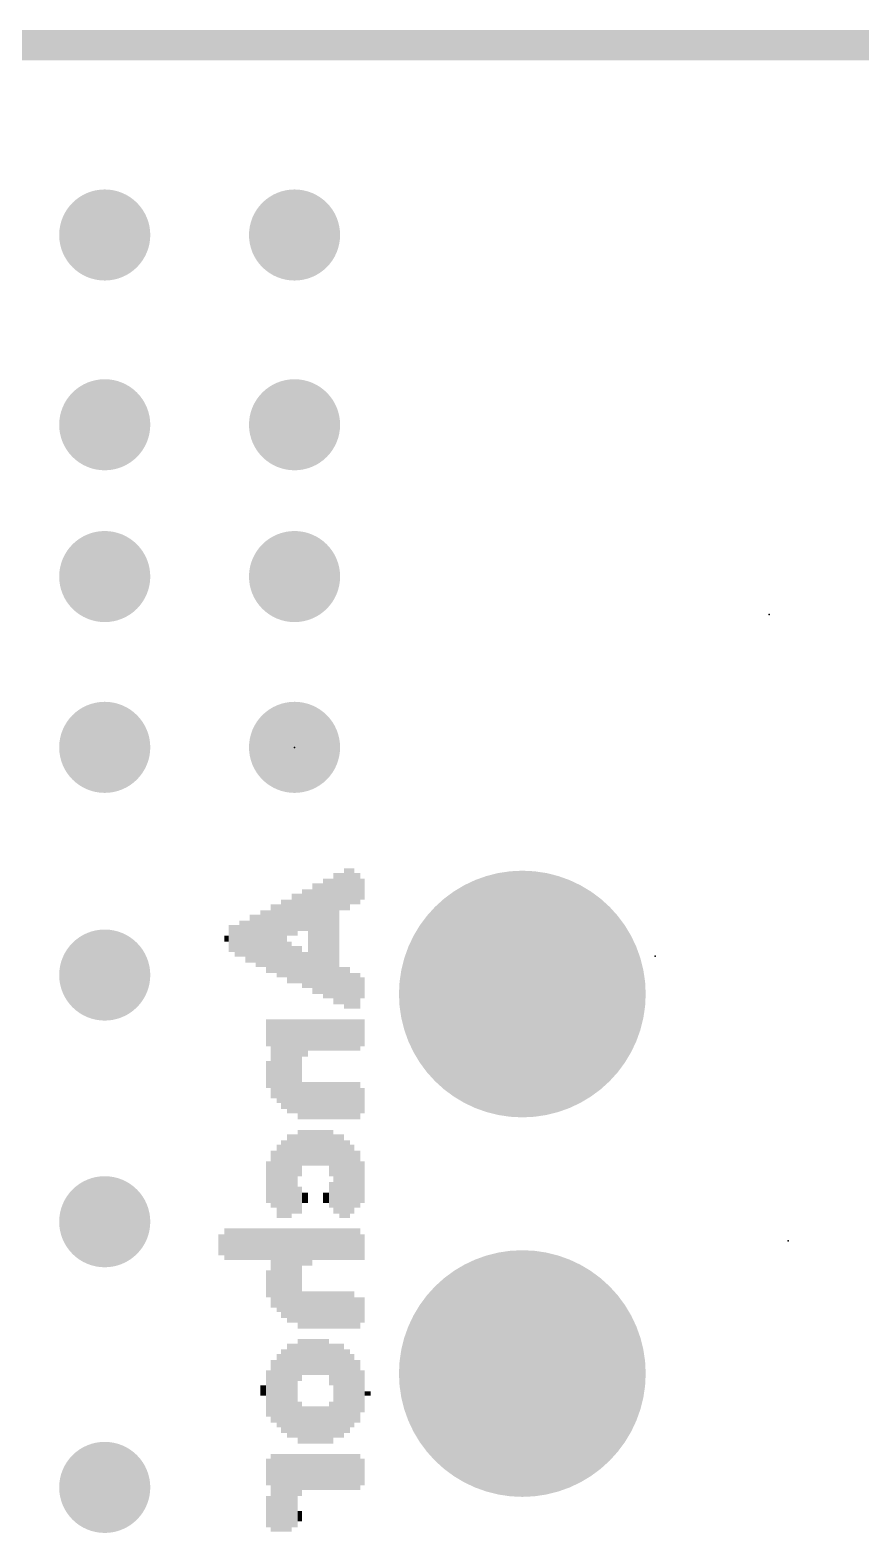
# Model space of a CAD drawing. Extents: x -17 to 166, y -13 to 51.
# Drawn here: x 8.14 to 13.7, y 25.6 to 35.66 of the extents above; entities that cross this region are included whole.
import ezdxf

# ---------------------------------------------------------------- set-up
doc = ezdxf.new("R2010")
doc.units = 0
for name, color, linetype in [('1', 12, 'CONTINUOUS'), ('16', 132, 'CONTINUOUS'), ('18', 110, 'CONTINUOUS'), ('20', 31, 'CONTINUOUS'), ('22', 40, 'CONTINUOUS'), ('23', 53, 'CONTINUOUS'), ('24', 53, 'CONTINUOUS')]:
    doc.layers.add(name, color=color, linetype=linetype)

# ---------------------------------------------------------------- blocks, each defined once
blk = doc.blocks.new('RECT')
blk.add_solid([(-0.5, -0.5), (0.5, -0.5), (-0.5, 0.5), (0.5, 0.5)])
blk = doc.blocks.new('ROUNDV')
at = {"const_width": 0.5}
blk.add_lwpolyline([(0, -0.25, 1), (0, 0.25, 1), (0, -0.25)], format="xyb", dxfattribs=at)

msp = doc.modelspace()

# ---------------------------------------------------------------- linework, layer by layer
at = {"layer": '1', "const_width": 0.2032}
msp.add_lwpolyline([(0, 35.56), (25.4, 35.56)], dxfattribs=at)
at = {"layer": '16', "const_width": 0.2032}
msp.add_lwpolyline([(0, 35.56), (25.4, 35.56)], dxfattribs=at)
at = {"layer": '20', "const_width": 0.2032}
msp.add_lwpolyline([(0, 35.56), (60.96, 35.56)], dxfattribs=at)
at = {"layer": '23'}
for p in [(13.081, 31.75), (12.319, 29.464), (13.208, 27.559)]:
    msp.add_point(p, dxfattribs=at)
at = {"layer": '24'}
msp.add_point((9.906, 30.861), dxfattribs=at)

# ---------------------------------------------------------------- block references
at = {"layer": '18'}
for p, xscale, yscale in [((8.636, 34.29), 0.6096, 0.6096), ((8.636, 34.29), 0.6096, 0.6096), ((9.906, 34.29), 0.6096, 0.6096), ((9.906, 34.29), 0.6096, 0.6096), ((8.636, 33.02), 0.6096, 0.6096), ((8.636, 33.02), 0.6096, 0.6096), ((9.906, 33.02), 0.6096, 0.6096), ((9.906, 33.02), 0.6096, 0.6096), ((8.636, 32.004), 0.6096, 0.6096), ((8.636, 32.004), 0.6096, 0.6096), ((9.906, 32.004), 0.6096, 0.6096), ((9.906, 32.004), 0.6096, 0.6096), ((8.636, 30.861), 0.6096, 0.6096), ((8.636, 30.861), 0.6096, 0.6096), ((9.906, 30.861), 0.6096, 0.6096), ((9.906, 30.861), 0.6096, 0.6096), ((11.43, 29.21), 1.651, 1.651), ((11.43, 29.21), 1.651, 1.651), ((8.636, 29.337), 0.6096, 0.6096), ((8.636, 29.337), 0.6096, 0.6096), ((8.636, 27.686), 0.6096, 0.6096), ((8.636, 27.686), 0.6096, 0.6096), ((11.43, 26.67), 1.651, 1.651), ((11.43, 26.67), 1.651, 1.651), ((8.636, 25.908), 0.6096, 0.6096), ((8.636, 25.908), 0.6096, 0.6096)]:
    msp.add_blockref('ROUNDV', p, dxfattribs=dict(at, xscale=xscale, yscale=yscale))
at = {"layer": '22', "rotation": 270}
for p, xscale, yscale in [((10.116, 29.581), 0.8, 0.04), ((10.151, 29.581), 0.8, 0.03), ((10.186, 29.581), 0.88, 0.04), ((10.221, 29.896), 0.25, 0.03), ((10.256, 29.911), 0.28, 0.04), ((10.291, 29.931), 0.24, 0.03), ((10.326, 29.916), 0.21, 0.04), ((10.361, 29.911), 0.14, 0.03), ((9.906, 29.741), 0.28, 0.04), ((9.941, 29.756), 0.25, 0.03), ((9.976, 29.771), 0.28, 0.04), ((10.011, 29.581), 0.66, 0.03), ((10.046, 29.581), 0.74, 0.04), ((10.081, 29.581), 0.74, 0.03), ((9.766, 29.581), 0.46, 0.04), ((9.801, 29.566), 0.49, 0.03), ((9.836, 29.581), 0.52, 0.04), ((9.871, 29.721), 0.24, 0.03), ((9.556, 29.581), 0.24, 0.04), ((9.591, 29.561), 0.28, 0.03), ((9.626, 29.581), 0.32, 0.04), ((9.661, 29.566), 0.35, 0.03), ((9.696, 29.581), 0.38, 0.04), ((9.731, 29.561), 0.42, 0.03), ((9.451, 29.581), 0.04, 0.03), ((9.486, 29.581), 0.18, 0.04), ((9.521, 29.566), 0.21, 0.03), ((9.871, 29.421), 0.28, 0.03), ((9.906, 29.406), 0.25, 0.04), ((9.941, 29.406), 0.25, 0.03), ((9.976, 29.371), 0.24, 0.04), ((10.221, 29.266), 0.25, 0.03), ((10.256, 29.251), 0.28, 0.04), ((10.291, 29.231), 0.24, 0.03), ((10.326, 29.231), 0.24, 0.04), ((10.361, 29.251), 0.14, 0.03), ((9.731, 28.951), 0.18, 0.03), ((9.766, 28.776), 0.53, 0.04), ((9.801, 28.761), 0.56, 0.03), ((9.836, 28.741), 0.6, 0.04), ((9.871, 28.726), 0.63, 0.03), ((9.906, 28.726), 0.63, 0.04), ((9.941, 28.706), 0.67, 0.03), ((9.976, 28.916), 0.25, 0.04), ((10.011, 28.936), 0.21, 0.03), ((10.046, 28.936), 0.21, 0.04), ((10.081, 28.936), 0.21, 0.03), ((10.116, 28.936), 0.21, 0.04), ((10.151, 28.936), 0.21, 0.03), ((10.186, 28.936), 0.21, 0.04), ((10.221, 28.936), 0.21, 0.03), ((10.256, 28.936), 0.21, 0.04), ((10.291, 28.936), 0.21, 0.03), ((10.326, 28.936), 0.21, 0.04), ((10.361, 28.951), 0.18, 0.03), ((9.731, 28.671), 0.18, 0.03), ((9.976, 28.496), 0.25, 0.04), ((10.011, 28.496), 0.25, 0.03), ((10.046, 28.496), 0.25, 0.04), ((10.081, 28.496), 0.25, 0.03), ((10.116, 28.496), 0.25, 0.04), ((10.151, 28.496), 0.25, 0.03), ((10.186, 28.496), 0.25, 0.04), ((10.221, 28.496), 0.25, 0.03), ((10.256, 28.496), 0.25, 0.04), ((10.291, 28.496), 0.25, 0.03), ((10.326, 28.496), 0.25, 0.04), ((10.361, 28.496), 0.17, 0.03), ((9.871, 27.991), 0.56, 0.03), ((9.906, 28.006), 0.53, 0.04), ((9.941, 28.146), 0.31, 0.03), ((9.976, 28.181), 0.24, 0.04), ((10.011, 28.181), 0.24, 0.03), ((10.046, 28.181), 0.24, 0.04), ((10.081, 28.181), 0.24, 0.03), ((10.116, 28.181), 0.24, 0.04), ((10.151, 28.146), 0.31, 0.03), ((10.186, 28.006), 0.53, 0.04), ((10.221, 27.991), 0.56, 0.03), ((9.801, 27.956), 0.49, 0.03), ((9.836, 27.971), 0.52, 0.04), ((10.256, 27.971), 0.52, 0.04), ((10.291, 27.971), 0.46, 0.03), ((9.731, 27.951), 0.28, 0.03), ((9.766, 27.971), 0.38, 0.04), ((10.326, 27.971), 0.38, 0.04), ((10.361, 27.951), 0.28, 0.03), ((9.941, 27.831), 0.18, 0.03), ((9.976, 27.846), 0.07, 0.04), ((10.116, 27.846), 0.07, 0.04), ((10.151, 27.866), 0.17, 0.03), ((9.416, 27.531), 0.14, 0.04), ((9.451, 27.536), 0.21, 0.03), ((9.486, 27.536), 0.21, 0.04), ((9.521, 27.536), 0.21, 0.03), ((9.556, 27.536), 0.21, 0.04), ((9.591, 27.536), 0.21, 0.03), ((9.626, 27.536), 0.21, 0.04), ((9.661, 27.536), 0.21, 0.03), ((9.696, 27.536), 0.21, 0.04), ((9.731, 27.536), 0.21, 0.03), ((9.766, 27.376), 0.53, 0.04), ((9.801, 27.361), 0.56, 0.03), ((9.836, 27.341), 0.6, 0.04), ((9.871, 27.326), 0.63, 0.03), ((9.906, 27.326), 0.63, 0.04), ((9.941, 27.306), 0.67, 0.03), ((9.976, 27.516), 0.25, 0.04), ((10.011, 27.516), 0.25, 0.03), ((10.046, 27.536), 0.21, 0.04), ((10.081, 27.536), 0.21, 0.03), ((10.116, 27.536), 0.21, 0.04), ((10.151, 27.536), 0.21, 0.03), ((10.186, 27.536), 0.21, 0.04), ((10.221, 27.536), 0.21, 0.03), ((10.256, 27.536), 0.21, 0.04), ((10.291, 27.536), 0.21, 0.03), ((10.326, 27.536), 0.21, 0.04), ((10.361, 27.516), 0.17, 0.03), ((9.731, 27.271), 0.18, 0.03), ((9.976, 27.096), 0.25, 0.04), ((10.011, 27.096), 0.25, 0.03), ((10.046, 27.096), 0.25, 0.04), ((10.081, 27.096), 0.25, 0.03), ((10.116, 27.096), 0.25, 0.04), ((10.151, 27.096), 0.25, 0.03), ((10.186, 27.096), 0.25, 0.04), ((10.221, 27.096), 0.25, 0.03), ((10.256, 27.096), 0.25, 0.04), ((10.291, 27.096), 0.25, 0.03), ((10.326, 27.076), 0.21, 0.04), ((10.361, 27.096), 0.17, 0.03), ((9.871, 26.556), 0.63, 0.03), ((9.906, 26.556), 0.63, 0.04), ((9.941, 26.761), 0.28, 0.03), ((9.976, 26.781), 0.24, 0.04), ((10.011, 26.781), 0.24, 0.03), ((10.046, 26.781), 0.24, 0.04), ((10.081, 26.781), 0.24, 0.03), ((10.116, 26.781), 0.24, 0.04), ((10.151, 26.731), 0.28, 0.03), ((10.186, 26.556), 0.63, 0.04), ((10.221, 26.556), 0.63, 0.03), ((9.766, 26.551), 0.42, 0.04), ((9.801, 26.556), 0.49, 0.03), ((9.836, 26.551), 0.56, 0.04), ((10.256, 26.551), 0.56, 0.04), ((10.291, 26.556), 0.49, 0.03), ((10.326, 26.551), 0.42, 0.04), ((9.731, 26.536), 0.31, 0.03), ((10.361, 26.551), 0.28, 0.03), ((9.696, 26.556), 0.07, 0.04), ((9.941, 26.341), 0.28, 0.03), ((10.151, 26.341), 0.28, 0.03), ((10.396, 26.536), 0.03, 0.04), ((9.976, 26.326), 0.25, 0.04), ((10.011, 26.326), 0.25, 0.03), ((10.046, 26.326), 0.25, 0.04), ((10.081, 26.326), 0.25, 0.03), ((10.116, 26.326), 0.25, 0.04), ((9.731, 26.011), 0.18, 0.03), ((9.766, 25.871), 0.52, 0.04), ((9.801, 25.871), 0.52, 0.03), ((9.836, 25.871), 0.52, 0.04), ((9.871, 25.871), 0.52, 0.03), ((9.906, 25.886), 0.49, 0.04), ((9.941, 25.991), 0.28, 0.03), ((9.976, 26.011), 0.24, 0.04), ((10.011, 26.011), 0.24, 0.03), ((10.046, 26.011), 0.24, 0.04), ((10.081, 26.011), 0.24, 0.03), ((10.116, 26.011), 0.24, 0.04), ((10.151, 26.011), 0.24, 0.03), ((10.186, 26.011), 0.24, 0.04), ((10.221, 26.011), 0.24, 0.03), ((10.256, 26.011), 0.24, 0.04), ((10.291, 26.011), 0.24, 0.03), ((10.326, 26.011), 0.24, 0.04), ((10.361, 26.011), 0.18, 0.03), ((9.731, 25.746), 0.21, 0.03), ((9.941, 25.716), 0.07, 0.03)]:
    msp.add_blockref('RECT', p, dxfattribs=dict(at, xscale=xscale, yscale=yscale))

doc.saveas('drawing.dxf')
